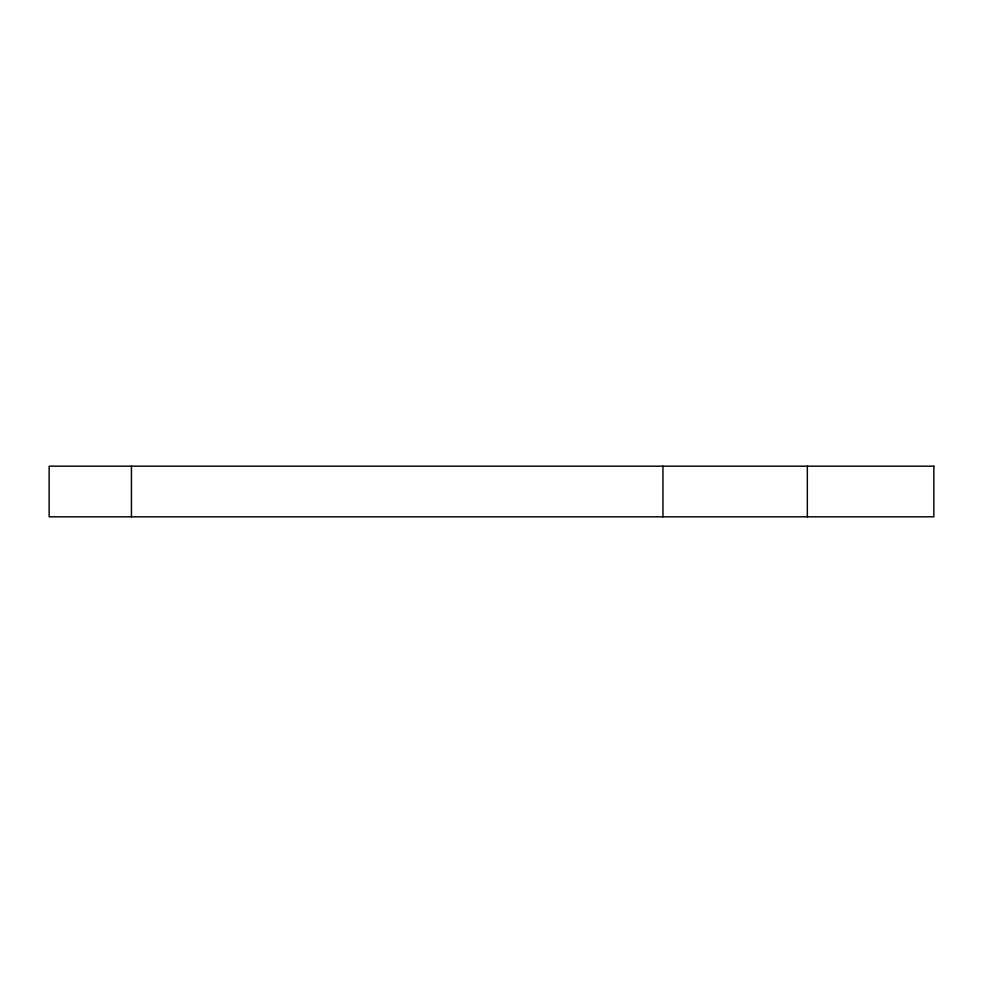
<?xml version="1.0" encoding="UTF-8"?>
<svg xmlns="http://www.w3.org/2000/svg" width="983" height="983" viewBox="0 0 983 983"><rect width="100%" height="100%" fill="white"/><g stroke="black" fill="none" stroke-linecap="round" stroke-linejoin="round"><path stroke-width="1.47" d="M807.338 466.175L807.338 516.825M662.947 466.175L662.947 516.825M131.439 466.175L131.439 516.825M933.85 466.175L49.15 466.175L49.15 516.825L933.85 516.825L933.85 466.175"/></g></svg>
